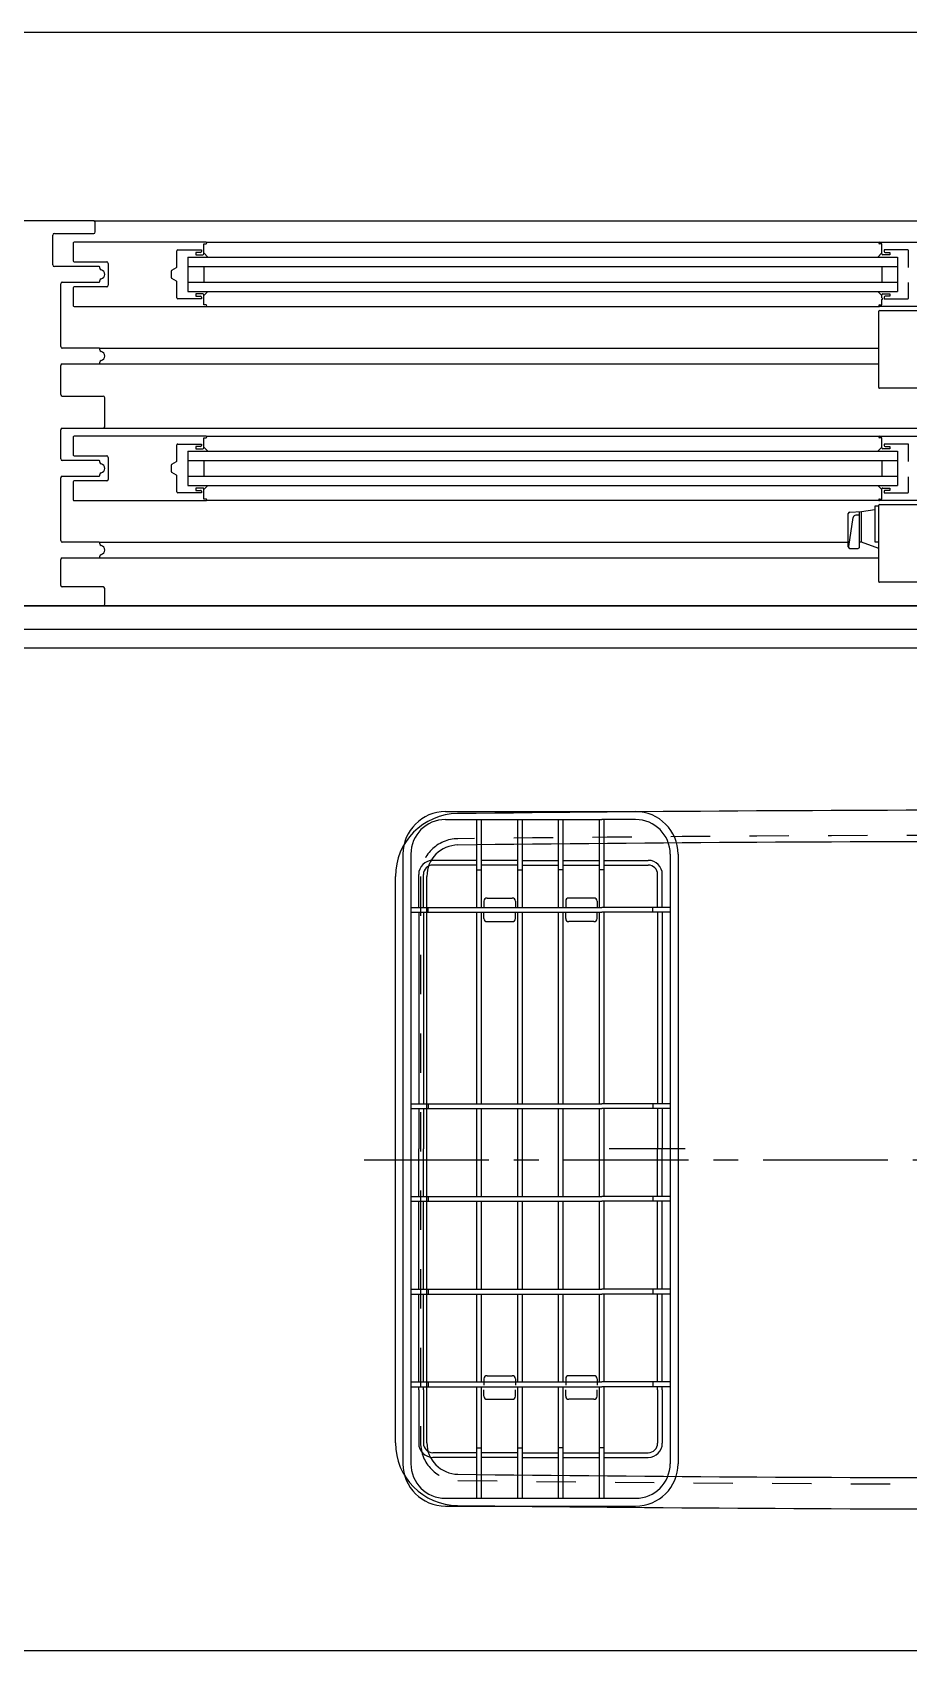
# Model space of a CAD drawing. Header units: millimetres. Extents: x -33000 to 294000, y 0 to 42408.
# Drawn here: x 12759 to 13317, y 6989 to 8019 of the extents above; entities that cross this region are included whole.
import ezdxf

# ---------------------------------------------------------------- set-up
doc = ezdxf.new("R2010")
doc.units = ezdxf.units.MM
doc.header["$LTSCALE"] = 50
doc.linetypes.add('CENTER', pattern=[50.8, 31.75, -6.35, 6.35, -6.35])
doc.linetypes.add('HIDDEN', pattern=[2, 1, -1])
doc.layers.add('arch', color=8, linetype='Continuous')

msp = doc.modelspace()

# ---------------------------------------------------------------- linework, layer by layer
at = {"layer": 'arch', "ltscale": 25}
msp.add_line((16595, 8019.2), (7015, 8019.2), dxfattribs=at)
at = {"layer": 'arch'}
for p, q in [((12798, 7899.2), (12740, 7899.2)), ((12772, 7871.2), (12772, 7890.2)), ((12773, 7891.2), (12798, 7891.2)), ((12798, 7899.2), (13339.6, 7899.2)), ((12799, 7892.2), (12799, 7898.2)), ((12785, 7885.2), (12785, 7873.7)), ((12869.5, 7885.7), (12785.5, 7885.7)), ((12851, 7870), (12851, 7880.2)), ((12851.5, 7880.7), (12866.5, 7880.7)), ((12866.5, 7880.7), (12866.5, 7879.7)), ((12868, 7878.2), (12868, 7884.7)), ((12868, 7884.7), (12869.5, 7884.7)), ((12869.5, 7885.7), (13298, 7885.7)), ((13298, 7885.7), (13382, 7885.7)), ((13299.5, 7884.7), (13298, 7884.7)), ((13299.5, 7878.2), (13299.5, 7884.7)), ((13316, 7880.7), (13301, 7880.7)), ((13301, 7880.7), (13301, 7879.7)), ((13316.5, 7869.5), (13316.5, 7880.2)), ((12801.5, 7870.2), (12773, 7870.2)), ((12785.5, 7873.2), (12806.3, 7873.2)), ((12802, 7869.1), (12802, 7869.7)), ((12807.3, 7872.2), (12807.3, 7858.2)), ((12847.8, 7867.9), (12850.7, 7869.6)), ((12858, 7876.2), (13309.5, 7876.2)), ((12858, 7876.2), (12858, 7854.2)), ((12858, 7870.2), (13309.5, 7870.2)), ((12866, 7879.2), (12863, 7879.2)), ((12863, 7879.2), (12863, 7877.7)), ((12863, 7877.7), (12867.5, 7877.7)), ((12868, 7878.8), (12870.6, 7876.2)), ((12868, 7870.2), (12868, 7860.2)), ((13299.5, 7878.8), (13296.9, 7876.2)), ((13299.5, 7870.2), (13299.5, 7860.2)), ((13304.5, 7877.7), (13300, 7877.7)), ((13301.5, 7879.2), (13304.5, 7879.2)), ((13304.5, 7879.2), (13304.5, 7877.7)), ((13309.5, 7876.2), (13309.5, 7854.2)), ((12777, 7819.2), (12777, 7859.2)), ((12778, 7860.2), (12801.5, 7860.2)), ((12802, 7860.7), (12802, 7861.3)), ((12847.5, 7863), (12847.5, 7867.4)), ((12850.7, 7860.9), (12847.8, 7862.6)), ((12851, 7850.2), (12851, 7860.4)), ((12858, 7860.2), (13309.5, 7860.2)), ((13316.5, 7850.2), (13316.5, 7859.9)), ((12785, 7856.7), (12785, 7845.2)), ((12806.3, 7857.2), (12785.5, 7857.2)), ((12866.5, 7849.7), (12851.5, 7849.7)), ((12858, 7854.2), (13309.5, 7854.2)), ((12867.5, 7852.7), (12863, 7852.7)), ((12863, 7852.7), (12863, 7851.2)), ((12863, 7851.2), (12866, 7851.2)), ((12866.5, 7850.7), (12866.5, 7849.7)), ((12868, 7851.7), (12870.6, 7854.2)), ((12868, 7845.7), (12868, 7852.2)), ((13299.5, 7851.7), (13296.9, 7854.2)), ((13299.5, 7850.2), (13299.5, 7852.2)), ((13300, 7849.7), (13299.5, 7850.2)), ((13299.5, 7849.2), (13300, 7849.7)), ((13299.5, 7845.7), (13299.5, 7849.2)), ((13300, 7852.7), (13304.5, 7852.7)), ((13301, 7850.7), (13301, 7849.7)), ((13301, 7849.7), (13316, 7849.7)), ((13304.5, 7851.2), (13301.5, 7851.2)), ((13304.5, 7852.7), (13304.5, 7851.2)), ((12785.5, 7844.7), (12869.5, 7844.7)), ((12869.5, 7845.7), (12868, 7845.7)), ((12869.5, 7844.7), (13298, 7844.7)), ((13297.5, 7793.2), (13297.5, 7841.7)), ((13298, 7845.7), (13299.5, 7845.7)), ((13341.5, 7844.7), (13298, 7844.7)), ((13298, 7842.2), (13334, 7842.2)), ((12801.5, 7818.2), (12778, 7818.2)), ((12801.5, 7818.2), (13297.5, 7818.2)), ((12802, 7817.1), (12802, 7817.7)), ((12778, 7808.2), (12801.5, 7808.2)), ((12801.5, 7808.2), (13297.5, 7808.2)), ((12802, 7808.7), (12802, 7809.3)), ((12777, 7788.7), (12777, 7807.2)), ((12778, 7787.7), (12804, 7787.7)), ((13382, 7792.7), (13298, 7792.7)), ((12805, 7768.2), (12805, 7786.7)), ((12777, 7747.7), (12777, 7766.2)), ((12778, 7767.2), (12804, 7767.2)), ((12804, 7767.2), (13876, 7767.2)), ((12785, 7761.7), (12785, 7750.2)), ((12869.5, 7762.2), (12785.5, 7762.2)), ((12851, 7746.5), (12851, 7756.7)), ((12851.5, 7757.2), (12866.5, 7757.2)), ((12866.5, 7757.2), (12866.5, 7756.2)), ((12868, 7754.7), (12868, 7761.2)), ((12868, 7761.2), (12869.5, 7761.2)), ((12869.5, 7762.2), (13298, 7762.2)), ((13298, 7762.2), (13382, 7762.2)), ((13299.5, 7761.2), (13298, 7761.2)), ((13299.5, 7754.7), (13299.5, 7761.2)), ((13316, 7757.2), (13301, 7757.2)), ((13301, 7757.2), (13301, 7756.2)), ((13316.5, 7746), (13316.5, 7756.7)), ((12801.5, 7746.7), (12778, 7746.7)), ((12785.5, 7749.7), (12806.3, 7749.7)), ((12802, 7745.6), (12802, 7746.2)), ((12807.3, 7748.7), (12807.3, 7734.7)), ((12847.8, 7744.4), (12850.7, 7746.1)), ((12858, 7752.7), (12858, 7730.7)), ((12858, 7752.7), (13309.5, 7752.7)), ((12858, 7746.7), (13309.5, 7746.7)), ((12866, 7755.7), (12863, 7755.7)), ((12863, 7755.7), (12863, 7754.2)), ((12863, 7754.2), (12867.5, 7754.2)), ((12868, 7755.3), (12870.6, 7752.7)), ((12868, 7746.7), (12868, 7736.7)), ((13299.5, 7755.3), (13296.9, 7752.7)), ((13299.5, 7746.7), (13299.5, 7736.7)), ((13304.5, 7754.2), (13300, 7754.2)), ((13301.5, 7755.7), (13304.5, 7755.7)), ((13304.5, 7755.7), (13304.5, 7754.2)), ((13309.5, 7752.7), (13309.5, 7730.7)), ((12777, 7695.7), (12777, 7735.7)), ((12778, 7736.7), (12801.5, 7736.7)), ((12802, 7737.2), (12802, 7737.8)), ((12847.5, 7739.5), (12847.5, 7743.9)), ((12850.7, 7737.4), (12847.8, 7739.1)), ((12851, 7726.7), (12851, 7736.9)), ((12858, 7736.7), (13309.5, 7736.7)), ((13316.5, 7726.7), (13316.5, 7736.4)), ((12785, 7733.2), (12785, 7721.7)), ((12806.3, 7733.7), (12785.5, 7733.7)), ((12866.5, 7726.2), (12851.5, 7726.2)), ((12858, 7730.7), (13309.5, 7730.7)), ((12867.5, 7729.2), (12863, 7729.2)), ((12863, 7729.2), (12863, 7727.7)), ((12863, 7727.7), (12866, 7727.7)), ((12866.5, 7727.2), (12866.5, 7726.2)), ((12868, 7728.2), (12870.6, 7730.7)), ((12868, 7722.2), (12868, 7728.7)), ((13299.5, 7728.2), (13296.9, 7730.7)), ((13299.5, 7722.2), (13299.5, 7728.7)), ((13300, 7729.2), (13304.5, 7729.2)), ((13301, 7727.2), (13301, 7726.2)), ((13301, 7726.2), (13316, 7726.2)), ((13304.5, 7727.7), (13301.5, 7727.7)), ((13304.5, 7729.2), (13304.5, 7727.7)), ((12785.5, 7721.2), (12869.5, 7721.2)), ((12869.5, 7722.2), (12868, 7722.2)), ((13298, 7721.2), (12869.5, 7721.2)), ((13286.6, 7714.2), (13294.9, 7715.6)), ((13297.5, 7717.7), (13294.9, 7717.7)), ((13294.9, 7717.7), (13294.9, 7695)), ((13297.5, 7669.7), (13297.5, 7718.2)), ((13298, 7722.2), (13299.5, 7722.2)), ((13341.5, 7721.2), (13298, 7721.2)), ((13298, 7718.7), (13334, 7718.7)), ((13278.1, 7691.8), (13278.1, 7712.9)), ((13281.1, 7710.4), (13278.2, 7692)), ((13279, 7713.9), (13286.6, 7714.2)), ((13285.3, 7711.9), (13283, 7711.9)), ((13285.3, 7711.9), (13285.3, 7714.2)), ((13285.3, 7691.8), (13285.3, 7711.9)), ((13286.6, 7694.7), (13286.6, 7714.2)), ((12801.5, 7694.7), (12778, 7694.7)), ((12801.5, 7694.7), (13278.1, 7694.7)), ((12802, 7693.6), (12802, 7694.2)), ((13286.6, 7694.7), (13285.3, 7694.7)), ((13297.5, 7690.7), (13286.6, 7694.7)), ((13294.9, 7695), (13297.5, 7695)), ((12778, 7684.7), (12801.5, 7684.7)), ((12801.5, 7684.7), (13297.5, 7684.7)), ((12802, 7685.2), (12802, 7685.8)), ((13279.1, 7690.8), (13284.3, 7690.8)), ((12777, 7667.2), (12777, 7683.7)), ((12804, 7666.2), (12778, 7666.2)), ((12805, 7655.2), (12805, 7665.2)), ((13382, 7669.2), (13298, 7669.2)), ((14670, 7654.2), (10360, 7654.2)), ((12740, 7654.2), (12804, 7654.2)), ((12804, 7654.2), (13876, 7654.2)), ((14670, 7639.2), (10360, 7639.2)), ((14670, 7627.2), (10360, 7627.2)), ((13021.8, 7523.2), (13121.3, 7523.2)), ((13026.4, 7523.2), (13142.8, 7523.2)), ((13021.8, 7518.2), (13121.3, 7518.2)), ((13041.8, 7462.2), (13041.8, 7518.2)), ((13044.8, 7462.2), (13044.8, 7518.2)), ((13067.8, 7462.2), (13067.8, 7518.2)), ((13070.8, 7462.2), (13070.8, 7518.2)), ((13093.8, 7462.2), (13093.8, 7518.2)), ((13096.8, 7462.2), (13096.8, 7518.2)), ((13119.8, 7462.2), (13119.8, 7518.2)), ((13142.8, 7518.2), (13121.3, 7518.2)), ((13122.8, 7462.2), (13122.8, 7518.2)), ((12994.8, 7496.2), (12994.8, 7108.2)), ((12999.8, 7496.2), (12999.8, 7108.2)), ((13041.8, 7492.2), (13013.8, 7492.2)), ((13041.8, 7489.2), (13013.8, 7489.2)), ((13067.8, 7492.2), (13044.8, 7492.2)), ((13067.8, 7489.2), (13044.8, 7489.2)), ((13070.8, 7492.2), (13093.8, 7492.2)), ((13070.8, 7489.2), (13093.8, 7489.2)), ((13096.8, 7492.2), (13119.8, 7492.2)), ((13096.8, 7489.2), (13119.8, 7489.2)), ((13122.8, 7492.2), (13150.8, 7492.2)), ((13122.8, 7489.2), (13150.8, 7489.2)), ((13164.8, 7496.2), (13164.8, 7108.2)), ((13169.8, 7496.2), (13169.8, 7108.2)), ((12990, 7121.5), (12990, 7482)), ((13004.8, 7462.2), (13004.8, 7483.2)), ((13007.8, 7462.2), (13007.8, 7483.2)), ((13010, 7121.5), (13010, 7482)), ((13041.8, 7486.2), (13044.8, 7486.2)), ((13067.8, 7486.2), (13070.8, 7486.2)), ((13096.8, 7486.2), (13093.8, 7486.2)), ((13122.8, 7486.2), (13119.8, 7486.2)), ((13156.8, 7462.2), (13156.8, 7483.2)), ((13159.8, 7462.2), (13159.8, 7483.2)), ((13048.3, 7468.2), (13064.3, 7468.2)), ((13116.3, 7468.2), (13100.3, 7468.2)), ((12999.8, 7462.2), (13121.3, 7462.2)), ((12999.8, 7459.2), (13121.3, 7459.2)), ((13004.8, 7459.2), (13004.8, 7337.2)), ((13007.8, 7459.2), (13007.8, 7337.2)), ((13010.8, 7459.2), (13010.8, 7462.2)), ((13041.8, 7337.2), (13041.8, 7459.2)), ((13044.8, 7337.2), (13044.8, 7459.2)), ((13046.3, 7466.2), (13046.3, 7462.2)), ((13046.3, 7455.2), (13046.3, 7459.2)), ((13066.3, 7466.2), (13066.3, 7462.2)), ((13066.3, 7455.2), (13066.3, 7459.2)), ((13067.8, 7337.2), (13067.8, 7459.2)), ((13070.8, 7337.2), (13070.8, 7459.2)), ((13093.8, 7337.2), (13093.8, 7459.2)), ((13096.8, 7337.2), (13096.8, 7459.2)), ((13098.3, 7466.2), (13098.3, 7462.2)), ((13098.3, 7455.2), (13098.3, 7459.2)), ((13118.3, 7466.2), (13118.3, 7462.2)), ((13118.3, 7455.2), (13118.3, 7459.2)), ((13119.8, 7337.2), (13119.8, 7459.2)), ((13164.8, 7462.2), (13121.3, 7462.2)), ((13164.8, 7459.2), (13121.3, 7459.2)), ((13122.8, 7337.2), (13122.8, 7459.2)), ((13153.8, 7459.2), (13153.8, 7462.2)), ((13156.8, 7459.2), (13156.8, 7337.2)), ((13159.8, 7459.2), (13159.8, 7337.2)), ((13048.3, 7453.2), (13064.3, 7453.2)), ((13116.3, 7453.2), (13100.3, 7453.2)), ((12999.8, 7337.2), (13121.3, 7337.2)), ((12999.8, 7334.2), (13121.3, 7334.2)), ((13004.8, 7334.2), (13004.8, 7308.7)), ((13007.8, 7334.2), (13007.8, 7308.7)), ((13010.8, 7337.2), (13010.8, 7334.2)), ((13041.8, 7278.2), (13041.8, 7334.2)), ((13044.8, 7278.2), (13044.8, 7334.2)), ((13067.8, 7278.2), (13067.8, 7334.2)), ((13070.8, 7278.2), (13070.8, 7334.2)), ((13093.8, 7278.2), (13093.8, 7334.2)), ((13096.8, 7278.2), (13096.8, 7334.2)), ((13119.8, 7278.2), (13119.8, 7334.2)), ((13164.8, 7337.2), (13121.3, 7337.2)), ((13164.8, 7334.2), (13121.3, 7334.2)), ((13122.8, 7278.2), (13122.8, 7334.2)), ((13153.8, 7337.2), (13153.8, 7334.2)), ((13156.8, 7334.2), (13156.8, 7308.7)), ((13159.8, 7334.2), (13159.8, 7308.7)), ((13004.8, 7278.2), (13004.8, 7308.7)), ((13007.8, 7278.2), (13007.8, 7308.7)), ((13174.4, 7308.7), (13125.9, 7308.7)), ((13156.8, 7278.2), (13156.8, 7308.7)), ((13159.8, 7278.2), (13159.8, 7308.7)), ((12999.8, 7278.2), (13121.3, 7278.2)), ((12999.8, 7275.2), (13121.3, 7275.2)), ((13004.8, 7219.2), (13004.8, 7275.2)), ((13007.8, 7219.2), (13007.8, 7275.2)), ((13010.8, 7278.2), (13010.8, 7275.2)), ((13041.8, 7219.2), (13041.8, 7275.2)), ((13044.8, 7219.2), (13044.8, 7275.2)), ((13067.8, 7219.2), (13067.8, 7275.2)), ((13070.8, 7219.2), (13070.8, 7275.2)), ((13093.8, 7219.2), (13093.8, 7275.2)), ((13096.8, 7219.2), (13096.8, 7275.2)), ((13119.8, 7219.2), (13119.8, 7275.2)), ((13164.8, 7278.2), (13121.3, 7278.2)), ((13164.8, 7275.2), (13121.3, 7275.2)), ((13122.8, 7219.2), (13122.8, 7275.2)), ((13153.8, 7278.2), (13153.8, 7275.2)), ((13156.8, 7219.2), (13156.8, 7275.2)), ((13159.8, 7219.2), (13159.8, 7275.2)), ((12999.8, 7219.2), (13121.3, 7219.2)), ((12999.8, 7216.2), (13121.3, 7216.2)), ((13004.8, 7160.2), (13004.8, 7216.2)), ((13007.8, 7160.2), (13007.8, 7216.2)), ((13010.8, 7219.2), (13010.8, 7216.2)), ((13041.8, 7160.2), (13041.8, 7216.2)), ((13044.8, 7160.2), (13044.8, 7216.2)), ((13067.8, 7160.2), (13067.8, 7216.2)), ((13070.8, 7160.2), (13070.8, 7216.2)), ((13093.8, 7160.2), (13093.8, 7216.2)), ((13096.8, 7160.2), (13096.8, 7216.2)), ((13119.8, 7160.2), (13119.8, 7216.2)), ((13164.8, 7219.2), (13121.3, 7219.2)), ((13164.8, 7216.2), (13121.3, 7216.2)), ((13122.8, 7160.2), (13122.8, 7216.2)), ((13153.8, 7219.2), (13153.8, 7216.2)), ((13156.8, 7160.2), (13156.8, 7216.2)), ((13159.8, 7160.2), (13159.8, 7216.2)), ((12999.8, 7160.2), (13121.3, 7160.2)), ((13010.8, 7160.2), (13010.8, 7157.2)), ((13046.3, 7162.2), (13046.3, 7158.2)), ((13048.3, 7164.2), (13064.3, 7164.2)), ((13066.3, 7162.2), (13066.3, 7158.2)), ((13098.3, 7162.2), (13098.3, 7158.2)), ((13116.3, 7164.2), (13100.3, 7164.2)), ((13118.3, 7162.2), (13118.3, 7158.2)), ((13164.8, 7160.2), (13121.3, 7160.2)), ((13153.8, 7160.2), (13153.8, 7157.2)), ((12999.8, 7157.2), (13121.3, 7157.2)), ((13004.8, 7155.2), (13004.8, 7157.2)), ((13004.8, 7155.2), (13004.8, 7121.2)), ((13007.8, 7155.2), (13007.8, 7157.2)), ((13007.8, 7155.2), (13007.8, 7121.2)), ((13041.8, 7086.2), (13041.8, 7157.2)), ((13044.8, 7086.2), (13044.8, 7157.2)), ((13046.3, 7151.2), (13046.3, 7155.2)), ((13048.3, 7149.2), (13064.3, 7149.2)), ((13066.3, 7151.2), (13066.3, 7155.2)), ((13067.8, 7086.2), (13067.8, 7157.2)), ((13070.8, 7086.2), (13070.8, 7157.2)), ((13093.8, 7086.2), (13093.8, 7157.2)), ((13096.8, 7086.2), (13096.8, 7157.2)), ((13098.3, 7151.2), (13098.3, 7155.2)), ((13116.3, 7149.2), (13100.3, 7149.2)), ((13118.3, 7151.2), (13118.3, 7155.2)), ((13119.8, 7086.2), (13119.8, 7157.2)), ((13164.8, 7157.2), (13121.3, 7157.2)), ((13122.8, 7086.2), (13122.8, 7157.2)), ((13156.8, 7155.2), (13156.8, 7157.2)), ((13156.8, 7155.2), (13156.8, 7121.2)), ((13159.8, 7155.2), (13159.8, 7157.2)), ((13159.8, 7155.2), (13159.8, 7121.2)), ((13041.8, 7118.2), (13044.8, 7118.2)), ((13067.8, 7118.2), (13070.8, 7118.2)), ((13096.8, 7118.2), (13093.8, 7118.2)), ((13122.8, 7118.2), (13119.8, 7118.2)), ((13041.8, 7115.2), (13013.8, 7115.2)), ((13041.8, 7112.2), (13013.8, 7112.2)), ((13067.8, 7115.2), (13044.8, 7115.2)), ((13067.8, 7112.2), (13044.8, 7112.2)), ((13070.8, 7115.2), (13093.8, 7115.2)), ((13070.8, 7112.2), (13093.8, 7112.2)), ((13096.8, 7115.2), (13119.8, 7115.2)), ((13096.8, 7112.2), (13119.8, 7112.2)), ((13122.8, 7115.2), (13150.8, 7115.2)), ((13122.8, 7112.2), (13150.8, 7112.2)), ((13021.8, 7086.2), (13142.8, 7086.2)), ((13021.8, 7081.2), (13142.8, 7081.2)), ((10360, 6989.2), (14670, 6989.2))]:
    msp.add_line(p, q, dxfattribs=at)
at = {"layer": 'arch', "linetype": 'HIDDEN', "ltscale": 0.5}
msp.add_line((13006, 7482), (13006, 7121.5), dxfattribs=at)
at = {"layer": 'arch', "linetype": 'CENTER', "ltscale": 0.05}
msp.add_line((12970, 7301.7), (13850, 7301.7), dxfattribs=at)
at = {"layer": 'arch'}
for centre, radius, start, end in [((12773, 7890.2), 1, 90, 180), ((12798, 7898.2), 1, 0, 90), ((12798, 7892.2), 1, 270, 0), ((12785.5, 7885.2), 0.5, 90, 180), ((12851.5, 7880.2), 0.5, 90, 180), ((12866, 7879.7), 0.5, 270, 0), ((12869.5, 7885.2), 0.5, 270, 90), ((13298, 7885.2), 0.5, 90, 270), ((13301.5, 7879.7), 0.5, 180, 270), ((13316, 7880.2), 0.5, 0, 90), ((12773, 7871.2), 1, 180, 270), ((12785.5, 7873.7), 0.5, 180, 270), ((12801.5, 7869.7), 0.5, 0, 90), ((12806.3, 7872.2), 1, 0, 90), ((12850.5, 7870), 0.5, 299.7449, 360), ((12867.5, 7878.2), 0.5, 270, 0), ((13300, 7878.2), 0.5, 180, 270), ((12778, 7859.2), 1, 90, 180), ((12801.5, 7860.7), 0.5, 270, 0), ((12803, 7869.1), 1, 180, 255.5225), ((12803, 7861.3), 1, 104.4775, 180), ((12802, 7865.2), 3, 284.4775, 75.5225), ((12848, 7867.4), 0.5, 119.7449, 180), ((12848, 7863), 0.5, 180, 240.2551), ((12850.5, 7860.4), 0.5, 0, 60.2551), ((12785.5, 7856.7), 0.5, 90, 180), ((12806.3, 7858.2), 1, 270, 0), ((12851.5, 7850.2), 0.5, 180, 270), ((12866, 7850.7), 0.5, 0, 90), ((12867.5, 7852.2), 0.5, 0, 90), ((13300, 7852.2), 0.5, 90, 180), ((13301.5, 7850.7), 0.5, 90, 180), ((13316, 7850.2), 0.5, 270, 0), ((12785.5, 7845.2), 0.5, 180, 270), ((12869.5, 7845.2), 0.5, 360, 90), ((12869.5, 7845.2), 0.5, 270, 0), ((13298, 7845.2), 0.5, 90, 180), ((13298, 7845.2), 0.5, 180, 270), ((13298, 7841.7), 0.5, 90, 180), ((12778, 7819.2), 1, 180, 270), ((12801.5, 7817.7), 0.5, 0, 90.0003), ((12778, 7807.2), 1, 90, 180), ((12801.5, 7808.7), 0.5, 270, 0), ((12803, 7817.1), 1, 180, 255.5225), ((12803, 7809.3), 1, 104.4775, 180), ((12802, 7813.2), 3, 284.4775, 75.5225), ((12778, 7788.7), 1, 180, 270), ((12804, 7786.7), 1, 0, 90), ((13298, 7793.2), 0.5, 180, 270), ((12778, 7766.2), 1, 90, 180), ((12804, 7768.2), 1, 270, 0), ((12785.5, 7761.7), 0.5, 90, 180), ((12851.5, 7756.7), 0.5, 90, 180), ((12866, 7756.2), 0.5, 270, 0), ((12869.5, 7761.7), 0.5, 270, 90), ((13298, 7761.7), 0.5, 90, 270), ((13301.5, 7756.2), 0.5, 180, 270), ((13316, 7756.7), 0.5, 0, 90), ((12778, 7747.7), 1, 180, 270), ((12785.5, 7750.2), 0.5, 180, 270), ((12801.5, 7746.2), 0.5, 0, 90), ((12806.3, 7748.7), 1, 0, 90), ((12850.5, 7746.5), 0.5, 299.7449, 360), ((12867.5, 7754.7), 0.5, 270, 0), ((13300, 7754.7), 0.5, 180, 270), ((12778, 7735.7), 1, 90, 180), ((12801.5, 7737.2), 0.5, 270, 0), ((12803, 7745.6), 1, 180, 255.5225), ((12803, 7737.8), 1, 104.4775, 180), ((12802, 7741.7), 3, 284.4775, 75.5225), ((12848, 7743.9), 0.5, 119.7449, 180), ((12848, 7739.5), 0.5, 180, 240.2551), ((12850.5, 7736.9), 0.5, 0, 60.2551), ((12785.5, 7733.2), 0.5, 90, 180), ((12806.3, 7734.7), 1, 270, 0), ((12851.5, 7726.7), 0.5, 180, 270), ((12866, 7727.2), 0.5, 0, 90), ((12867.5, 7728.7), 0.5, 0, 90), ((13300, 7728.7), 0.5, 90, 180), ((13301.5, 7727.2), 0.5, 90, 180), ((13316, 7726.7), 0.5, 270, 0), ((12785.5, 7721.7), 0.5, 180, 270), ((12869.5, 7721.7), 0.5, 360, 90), ((12869.5, 7721.7), 0.5, 270, 0), ((13298, 7721.7), 0.5, 90, 180), ((13298, 7721.7), 0.5, 180, 270), ((13298, 7718.2), 0.5, 90, 180), ((13279.1, 7712.9), 1, 92.2775, 180), ((13283, 7710), 1.88, 90, 168.8801), ((12778, 7695.7), 1, 180, 270), ((12801.5, 7694.2), 0.5, 0, 90), ((12778, 7683.7), 1, 90, 180), ((12801.5, 7685.2), 0.5, 270, 0), ((12803, 7693.6), 1, 180, 255.5225), ((12803, 7685.8), 1, 104.4775, 180), ((12802, 7689.7), 3, 284.4775, 75.5225), ((13279.1, 7691.8), 1, 180, 270), ((13279.2, 7691.8), 1, 171.0635, 270), ((13284.3, 7691.8), 1, 270, 0.0858), ((12778, 7667.2), 1, 180, 270), ((12804, 7665.2), 1, 0, 90), ((13298, 7669.7), 0.5, 180, 270), ((12804, 7655.2), 1, 270, 0), ((13030, 7482), 40, 90.6808, 180), ((13021.8, 7496.2), 27, 90, 180), ((13410, -24497), 32021.2, 89.3192, 90.6808), ((13142.8, 7496.2), 27, 0, 90), ((13021.8, 7496.2), 22, 90, 180), ((13142.8, 7496.2), 22, 0, 90), ((13030, 7482), 20, 90.6808, 180), ((13410, -24497), 32001.2, 89.3192, 90.6808), ((13013.8, 7483.2), 9, 90, 180), ((13013.8, 7483.2), 6, 90, 180), ((13150.8, 7483.2), 9, 0, 90), ((13150.8, 7483.2), 6, 0, 90), ((13048.3, 7466.2), 2, 90, 180), ((13064.3, 7466.2), 2, 0, 90), ((13100.3, 7466.2), 2, 90, 180), ((13116.3, 7466.2), 2, 0, 90), ((13048.3, 7455.2), 2, 180, 270), ((13064.3, 7455.2), 2, 270, 0), ((13100.3, 7455.2), 2, 180, 270), ((13116.3, 7455.2), 2, 270, 0), ((13048.3, 7162.2), 2, 90, 180), ((13064.3, 7162.2), 2, 0, 90), ((13100.3, 7162.2), 2, 90, 180), ((13116.3, 7162.2), 2, 0, 90), ((13048.3, 7151.2), 2, 180, 270), ((13064.3, 7151.2), 2, 270, 0), ((13100.3, 7151.2), 2, 180, 270), ((13116.3, 7151.2), 2, 270, 0), ((13030, 7121.5), 40, 180, 269.3192), ((13013.8, 7121.2), 9, 180, 270), ((13013.8, 7121.2), 6, 180, 270), ((13030, 7121.5), 20, 180, 269.3192), ((13150.8, 7121.2), 6, 270, 0), ((13150.8, 7121.2), 9, 270, 0), ((13021.8, 7108.2), 27, 180, 270), ((13021.8, 7108.2), 22, 180, 270), ((13142.8, 7108.2), 27, 270, 0), ((13142.8, 7108.2), 22, 270, 0), ((13410, 39100.5), 32001.3, 269.3192, 270.6808), ((13410, 39100.5), 32021.2, 269.3192, 270.6808)]:
    msp.add_arc(centre, radius, start, end, dxfattribs=at)
at = {"layer": 'arch', "linetype": 'HIDDEN', "ltscale": 0.5}
for centre, radius, start, end in [((13030, 7482), 24, 90.6808, 180), ((13410, -24497), 32005.2, 89.3192, 90.6808), ((13030, 7121.5), 24, 180, 269.3192), ((13410, 39100.5), 32005.3, 269.3192, 270.6808)]:
    msp.add_arc(centre, radius, start, end, dxfattribs=at)

doc.saveas('drawing.dxf')
